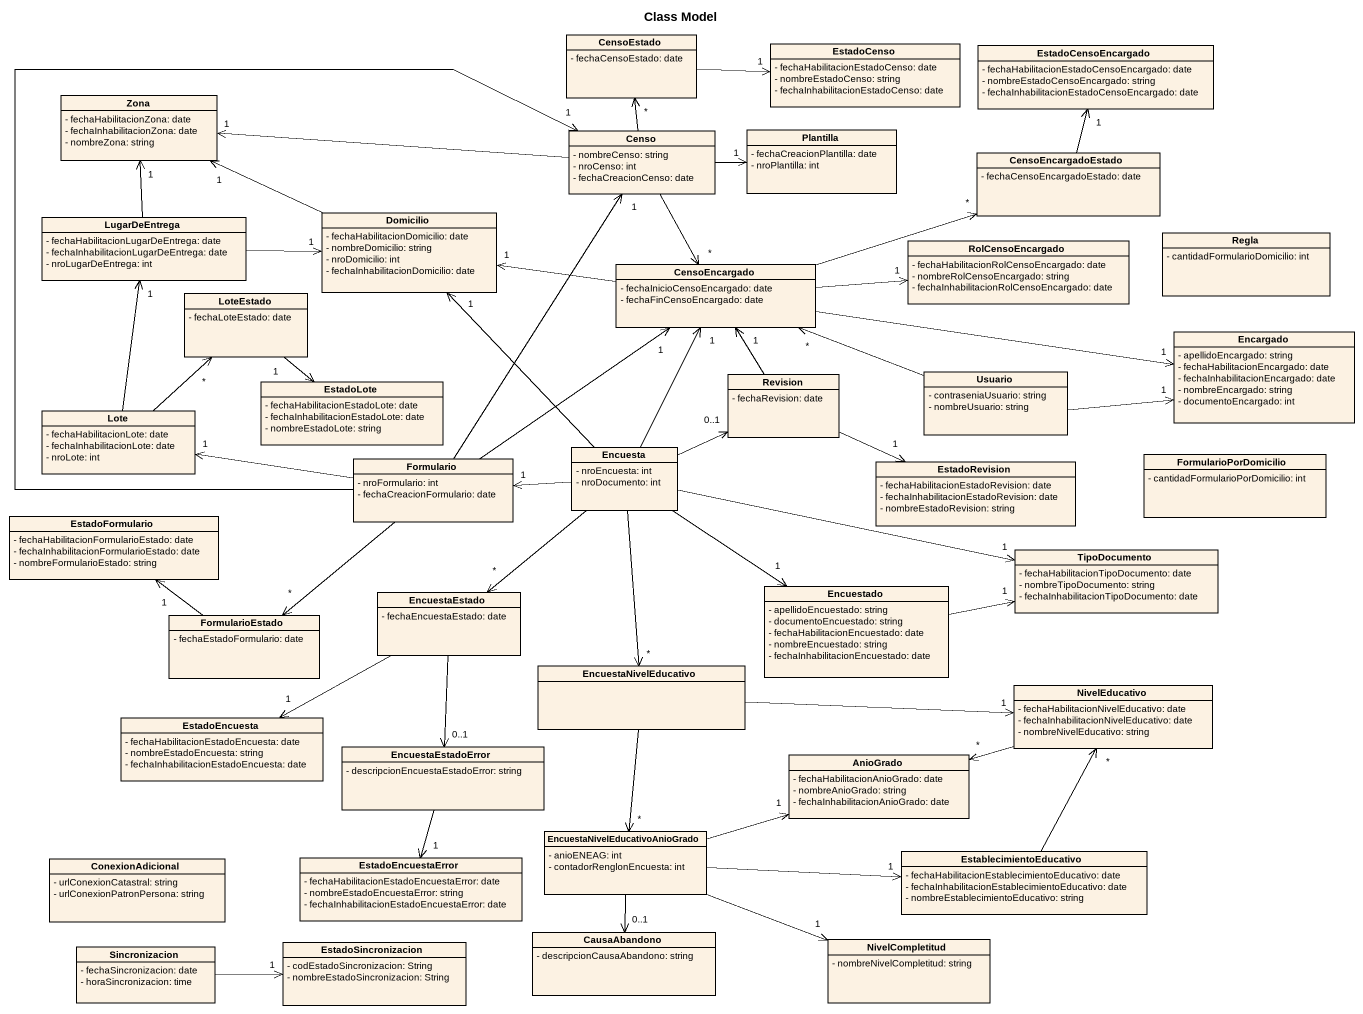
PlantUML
@startuml
title Class Model
hide circle
hide empty members
skinparam classAttributeIconSize 0
class CensoEstado {
  - fechaCensoEstado: date
}
class EstadoCenso {
  - fechaHabilitacionEstadoCenso: date
  - nombreEstadoCenso: string
  - fechaInhabilitacionEstadoCenso: date
}
class EstadoCensoEncargado {
  - fechaHabilitacionEstadoCensoEncargado: date
  - nombreEstadoCensoEncargado: string
  - fechaInhabilitacionEstadoCensoEncargado: date
}
class Zona {
  - fechaHabilitacionZona: date
  - fechaInhabilitacionZona: date
  - nombreZona: string
}
class Censo {
  - nombreCenso: string
  - nroCenso: int
  - fechaCreacionCenso: date
}
class Plantilla {
  - fechaCreacionPlantilla: date
  - nroPlantilla: int
}
class CensoEncargadoEstado {
  - fechaCensoEncargadoEstado: date
}
class LugarDeEntrega {
  - fechaHabilitacionLugarDeEntrega: date
  - fechaInhabilitacionLugarDeEntrega: date
  - nroLugarDeEntrega: int
}
class Domicilio {
  - fechaHabilitacionDomicilio: date
  - nombreDomicilio: string
  - nroDomicilio: int
  - fechaInhabilitacionDomicilio: date
}
class RolCensoEncargado {
  - fechaHabilitacionRolCensoEncargado: date
  - nombreRolCensoEncargado: string
  - fechaInhabilitacionRolCensoEncargado: date
}
class Regla {
  - cantidadFormularioDomicilio: int
}
class CensoEncargado {
  - fechaInicioCensoEncargado: date
  - fechaFinCensoEncargado: date
}
class LoteEstado {
  - fechaLoteEstado: date
}
class Usuario {
  - contraseniaUsuario: string
  - nombreUsuario: string
}
class Encargado {
  - apellidoEncargado: string
  - fechaHabilitacionEncargado: date
  - fechaInhabilitacionEncargado: date
  - nombreEncargado: string
  - documentoEncargado: int
}
class Lote {
  - fechaHabilitacionLote: date
  - fechaInhabilitacionLote: date
  - nroLote: int
}
class EstadoLote {
  - fechaHabilitacionEstadoLote: date
  - fechaInhabilitacionEstadoLote: date
  - nombreEstadoLote: string
}
class Revision {
  - fechaRevision: date
}
class Encuesta {
  - nroEncuesta: int
  - nroDocumento: int
}
class Formulario {
  - nroFormulario: int
  - fechaCreacionFormulario: date
}
class EstadoRevision {
  - fechaHabilitacionEstadoRevision: date
  - fechaInhabilitacionEstadoRevision: date
  - nombreEstadoRevision: string
}
class FormularioPorDomicilio {
  - cantidadFormularioPorDomicilio: int
}
class EstadoFormulario {
  - fechaHabilitacionFormularioEstado: date
  - fechaInhabilitacionFormularioEstado: date
  - nombreFormularioEstado: string
}
class TipoDocumento {
  - fechaHabilitacionTipoDocumento: date
  - nombreTipoDocumento: string
  - fechaInhabilitacionTipoDocumento: date
}
class FormularioEstado {
  - fechaEstadoFormulario: date
}
class EncuestaEstado {
  - fechaEncuestaEstado: date
}
class Encuestado {
  - apellidoEncuestado: string
  - documentoEncuestado: string
  - fechaHabilitacionEncuestado: date
  - nombreEncuestado: string
  - fechaInhabilitacionEncuestado: date
}
class EncuestaNivelEducativo
class NivelEducativo {
  - fechaHabilitacionNivelEducativo: date
  - fechaInhabilitacionNivelEducativo: date
  - nombreNivelEducativo: string
}
class EstadoEncuesta {
  - fechaHabilitacionEstadoEncuesta: date
  - nombreEstadoEncuesta: string
  - fechaInhabilitacionEstadoEncuesta: date
}
class EncuestaEstadoError {
  - descripcionEncuestaEstadoError: string
}
class AnioGrado {
  - fechaHabilitacionAnioGrado: date
  - nombreAnioGrado: string
  - fechaInhabilitacionAnioGrado: date
}
class ConexionAdicional {
  - urlConexionCatastral: string
  - urlConexionPatronPersona: string
}
class EstadoEncuestaError {
  - fechaHabilitacionEstadoEncuestaError: date
  - nombreEstadoEncuestaError: string
  - fechaInhabilitacionEstadoEncuestaError: date
}
class "EncuestaNivelEducativoAnioGrado" as EncuestaNivelEducativoAnioGr {
  - anioENEAG: int
  - contadorRenglonEncuesta: int
}
class EstablecimientoEducativo {
  - fechaHabilitacionEstablecimientoEducativo: date
  - fechaInhabilitacionEstablecimientoEducativo: date
  - nombreEstablecimientoEducativo: string
}
class EstadoSincronizacion {
  - codEstadoSincronizacion: String
  - nombreEstadoSincronizacion: String
}
class CausaAbandono {
  - descripcionCausaAbandono: string
}
class NivelCompletitud {
  - nombreNivelCompletitud: string
}
class Sincronizacion {
  - fechaSincronizacion: date
  - horaSincronizacion: time
}
CensoEstado -right-> "1" EstadoCenso
Censo -up-> "*" CensoEstado
Censo -left-> "1" Zona
Censo -right-> "1" Plantilla
Censo --> "*" CensoEncargado
CensoEncargadoEstado -up-> "1" EstadoCensoEncargado
LugarDeEntrega -up-> "1" Zona
LugarDeEntrega -right-> "1" Domicilio
Domicilio -left-> "1" Zona
CensoEncargado -right-> "*" CensoEncargadoEstado
CensoEncargado -left-> "1" Domicilio
CensoEncargado -right-> "1" RolCensoEncargado
CensoEncargado -right-> "1" Encargado
LoteEstado --> "1" EstadoLote
Usuario -left-> "*" CensoEncargado
Usuario -right-> "1" Encargado
Lote -up-> "1" LugarDeEntrega
Lote -up-> "*" LoteEstado
Revision -up-> "1" CensoEncargado
Revision -right-> "1" EstadoRevision
Encuesta -up-> "1" Domicilio
Encuesta -up-> "1" CensoEncargado
Encuesta -right-> "0..1" Revision
Encuesta -left-> "1" Formulario
Encuesta -right-> "1" TipoDocumento
Encuesta --> "*" EncuestaEstado
Encuesta --> "1" Encuestado
Encuesta --> "*" EncuestaNivelEducativo
Formulario -up-> "1" Censo
Formulario -up-> "1" Censo
Formulario -up-> "1" CensoEncargado
Formulario -left-> "1" Lote
Formulario --> "*" FormularioEstado
FormularioEstado -up-> "1" EstadoFormulario
EncuestaEstado -left-> "1" EstadoEncuesta
EncuestaEstado --> "0..1" EncuestaEstadoError
Encuestado -right-> "1" TipoDocumento
EncuestaNivelEducativo -right-> "1" NivelEducativo
EncuestaNivelEducativo --> "*" EncuestaNivelEducativoAnioGr
NivelEducativo -left-> "*" AnioGrado
EncuestaEstadoError --> "1" EstadoEncuestaError
EncuestaNivelEducativoAnioGr -right-> "1" AnioGrado
EncuestaNivelEducativoAnioGr -right-> "1" EstablecimientoEducativo
EncuestaNivelEducativoAnioGr --> "0..1" CausaAbandono
EncuestaNivelEducativoAnioGr -right-> "1" NivelCompletitud
EstablecimientoEducativo -up-> "*" NivelEducativo
Sincronizacion -right-> "1" EstadoSincronizacion
@enduml
